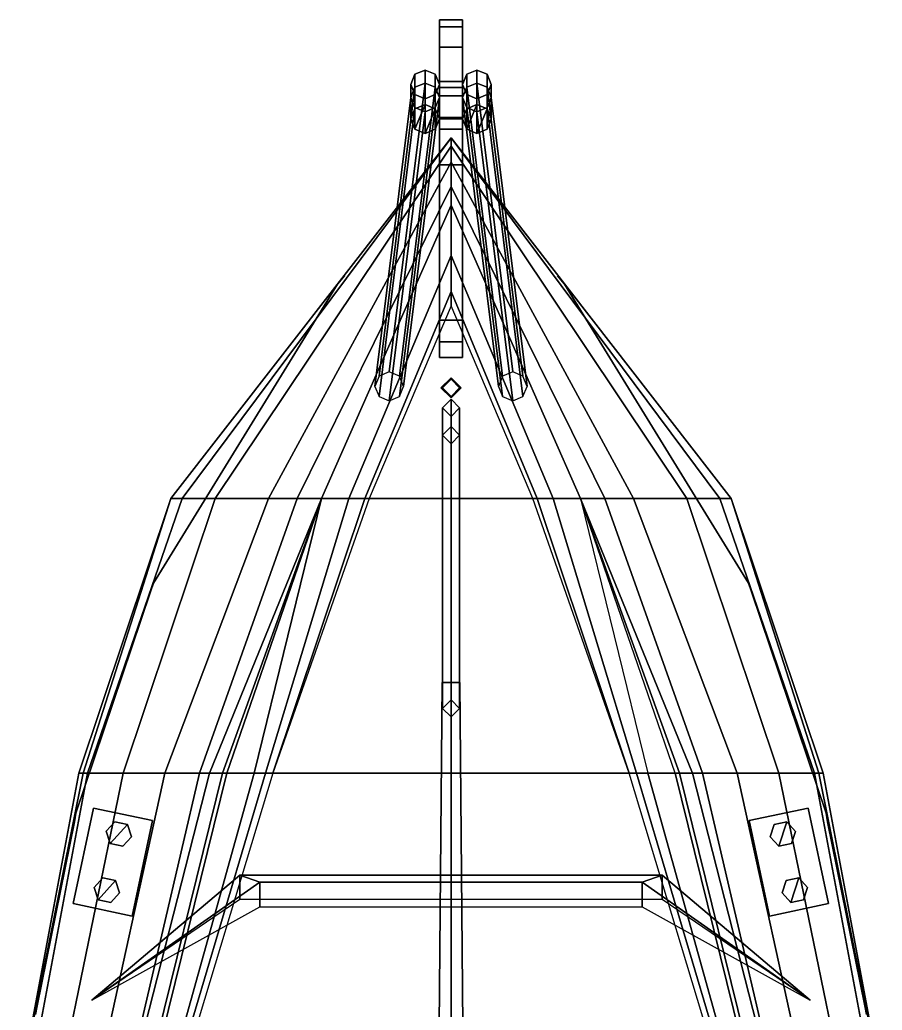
# Model space of a CAD drawing. Extents: x -4.1 to 4.2, y -20.9 to 21.5.
# Drawn here: x -3 to 3, y 14.59 to 21.48 of the extents above; entities that cross this region are included whole.
import ezdxf

# ---------------------------------------------------------------- set-up
doc = ezdxf.new("R2010")
doc.units = 0
doc.layers.get('0').update_dxf_attribs({"linetype": 'CONTINUOUS'})
doc.layers.add('GUN', color=1, linetype='CONTINUOUS')
doc.layers.add('RAILINGS', color=6, linetype='CONTINUOUS')

msp = doc.modelspace()

# ---------------------------------------------------------------- linework, layer by layer
for points in [[(-0.08, 21.48, 4.95), (-0.08, 21.43, 4.67), (-0.08, 20.8, 4.67), (-0.08, 20.95, 4.95)], [(0.08, 21.48, 4.95), (0.08, 21.43, 4.67), (-0.08, 21.43, 4.67), (-0.08, 21.48, 4.95)], [(0.08, 21.48, 5.07), (0.08, 21.48, 4.95), (-0.08, 21.48, 4.95), (-0.08, 21.48, 5.07)], [(-0.08, 21.48, 5.07), (-0.08, 21.48, 4.95), (-0.08, 20.95, 4.95), (-0.08, 20.95, 5.07)], [(-0.08, 21.43, 5.3), (-0.08, 21.48, 5.07), (-0.08, 20.95, 5.07), (-0.08, 20.79, 5.3)], [(0.08, 21.43, 5.3), (0.08, 21.48, 5.07), (-0.08, 21.48, 5.07), (-0.08, 21.43, 5.3)], [(-0.08, 21.43, 4.67), (-0.08, 21.01, 3.9), (-0.08, 20.47, 3.9), (-0.08, 20.8, 4.67)], [(0.08, 21.43, 4.67), (0.08, 21.01, 3.9), (-0.08, 21.01, 3.9), (-0.08, 21.43, 4.67)], [(0.08, 21.29, 5.63), (0.08, 21.43, 5.3), (-0.08, 21.43, 5.3), (-0.08, 21.29, 5.63)], [(-0.08, 21.29, 5.63), (-0.08, 21.43, 5.3), (-0.08, 20.79, 5.3), (-0.08, 20.72, 5.36)], [(0.08, 20.95, 4.95), (0.08, 20.8, 4.67), (0.08, 21.43, 4.67), (0.08, 21.48, 4.95)], [(0.08, 20.95, 5.07), (0.08, 20.95, 4.95), (0.08, 21.48, 4.95), (0.08, 21.48, 5.07)], [(0.08, 20.79, 5.3), (0.08, 20.95, 5.07), (0.08, 21.48, 5.07), (0.08, 21.43, 5.3)], [(0.08, 20.8, 4.67), (0.08, 20.47, 3.9), (0.08, 21.01, 3.9), (0.08, 21.43, 4.67)], [(0.08, 20.72, 5.36), (0.08, 20.79, 5.3), (0.08, 21.43, 5.3), (0.08, 21.29, 5.63)], [(-0.08, 21.05, 5.88), (-0.08, 21.29, 5.63), (-0.08, 20.72, 5.36), (-0.08, 19.13, 6.21)], [(0.08, 21.05, 5.88), (0.08, 21.29, 5.63), (-0.08, 21.29, 5.63), (-0.08, 21.05, 5.88)], [(0.08, 19.13, 6.21), (0.08, 20.72, 5.36), (0.08, 21.29, 5.63), (0.08, 21.05, 5.88)], [(-0.2507, 21.0107, 4.9), (-0.28, 20.94, 4.9), (-0.28, 21.03, 5.1), (-0.2507, 21.1007, 5.1)], [(-0.2507, 21.1007, 5.1), (-0.28, 21.03, 5.1), (-0.28, 21.03, 5.43), (-0.2507, 21.1007, 5.43)], [(-0.28, 20.79, 5.83), (-0.2507, 20.8607, 5.83), (-0.2507, 21.1007, 5.43), (-0.28, 21.03, 5.43)], [(-0.18, 21.04, 4.9), (-0.2507, 21.0107, 4.9), (-0.2507, 21.1007, 5.1), (-0.18, 21.13, 5.1)], [(-0.18, 21.13, 5.1), (-0.2507, 21.1007, 5.1), (-0.2507, 21.1007, 5.43), (-0.18, 21.13, 5.43)], [(-0.2507, 20.8607, 5.83), (-0.18, 20.89, 5.83), (-0.18, 21.13, 5.43), (-0.2507, 21.1007, 5.43)], [(-0.1093, 21.0107, 4.9), (-0.18, 21.04, 4.9), (-0.18, 21.13, 5.1), (-0.1093, 21.1007, 5.1)], [(-0.1093, 21.1007, 5.1), (-0.18, 21.13, 5.1), (-0.18, 21.13, 5.43), (-0.1093, 21.1007, 5.43)], [(-0.18, 20.89, 5.83), (-0.1093, 20.8607, 5.83), (-0.1093, 21.1007, 5.43), (-0.18, 21.13, 5.43)], [(-0.08, 20.94, 4.9), (-0.1093, 21.0107, 4.9), (-0.1093, 21.1007, 5.1), (-0.08, 21.03, 5.1)], [(-0.08, 21.03, 5.1), (-0.1093, 21.1007, 5.1), (-0.1093, 21.1007, 5.43), (-0.08, 21.03, 5.43)], [(-0.1093, 20.8607, 5.83), (-0.08, 20.79, 5.83), (-0.08, 21.03, 5.43), (-0.1093, 21.1007, 5.43)], [(0.1093, 21.0107, 4.9), (0.08, 20.94, 4.9), (0.08, 21.03, 5.1), (0.1093, 21.1007, 5.1)], [(0.1093, 21.1007, 5.1), (0.08, 21.03, 5.1), (0.08, 21.03, 5.43), (0.1093, 21.1007, 5.43)], [(0.08, 20.79, 5.83), (0.1093, 20.8607, 5.83), (0.1093, 21.1007, 5.43), (0.08, 21.03, 5.43)], [(0.18, 21.04, 4.9), (0.1093, 21.0107, 4.9), (0.1093, 21.1007, 5.1), (0.18, 21.13, 5.1)], [(0.18, 21.13, 5.1), (0.1093, 21.1007, 5.1), (0.1093, 21.1007, 5.43), (0.18, 21.13, 5.43)], [(0.1093, 20.8607, 5.83), (0.18, 20.89, 5.83), (0.18, 21.13, 5.43), (0.1093, 21.1007, 5.43)], [(0.2507, 21.0107, 4.9), (0.18, 21.04, 4.9), (0.18, 21.13, 5.1), (0.2507, 21.1007, 5.1)], [(0.2507, 21.1007, 5.1), (0.18, 21.13, 5.1), (0.18, 21.13, 5.43), (0.2507, 21.1007, 5.43)], [(0.18, 20.89, 5.83), (0.2507, 20.8607, 5.83), (0.2507, 21.1007, 5.43), (0.18, 21.13, 5.43)], [(0.28, 20.94, 4.9), (0.2507, 21.0107, 4.9), (0.2507, 21.1007, 5.1), (0.28, 21.03, 5.1)], [(0.28, 21.03, 5.1), (0.2507, 21.1007, 5.1), (0.2507, 21.1007, 5.43), (0.28, 21.03, 5.43)], [(0.2507, 20.8607, 5.83), (0.28, 20.79, 5.83), (0.28, 21.03, 5.43), (0.2507, 21.1007, 5.43)], [(-0.43, 19.03, 1.42), (-0.5007, 19.0007, 1.42), (-0.2507, 21.0107, 4.9), (-0.18, 21.04, 4.9)], [(-0.3593, 19.0007, 1.42), (-0.43, 19.03, 1.42), (-0.18, 21.04, 4.9), (-0.1093, 21.0107, 4.9)], [(-0.28, 20.94, 4.9), (-0.2507, 20.8693, 4.9), (-0.2507, 20.9593, 5.1), (-0.28, 21.03, 5.1)], [(-0.28, 21.03, 5.1), (-0.2507, 20.9593, 5.1), (-0.2507, 20.9593, 5.43), (-0.28, 21.03, 5.43)], [(-0.2507, 20.7193, 5.83), (-0.28, 20.79, 5.83), (-0.28, 21.03, 5.43), (-0.2507, 20.9593, 5.43)], [(-0.1093, 20.8693, 4.9), (-0.08, 20.94, 4.9), (-0.08, 21.03, 5.1), (-0.1093, 20.9593, 5.1)], [(-0.1093, 20.9593, 5.1), (-0.08, 21.03, 5.1), (-0.08, 21.03, 5.43), (-0.1093, 20.9593, 5.43)], [(-0.08, 20.79, 5.83), (-0.1093, 20.7193, 5.83), (-0.1093, 20.9593, 5.43), (-0.08, 21.03, 5.43)], [(-0.08, 19.39, 6.83), (-0.08, 21.05, 5.88), (-0.08, 19.13, 6.21), (-0.08, 19.24, 6.9)], [(0.08, 19.39, 6.83), (0.08, 21.05, 5.88), (-0.08, 21.05, 5.88), (-0.08, 19.39, 6.83)], [(0.08, 19.24, 6.9), (0.08, 19.13, 6.21), (0.08, 21.05, 5.88), (0.08, 19.39, 6.83)], [(0.08, 20.94, 4.9), (0.1093, 20.8693, 4.9), (0.1093, 20.9593, 5.1), (0.08, 21.03, 5.1)], [(0.08, 21.03, 5.1), (0.1093, 20.9593, 5.1), (0.1093, 20.9593, 5.43), (0.08, 21.03, 5.43)], [(0.1093, 20.7193, 5.83), (0.08, 20.79, 5.83), (0.08, 21.03, 5.43), (0.1093, 20.9593, 5.43)], [(0.43, 19.03, 1.42), (0.3593, 19.0007, 1.42), (0.1093, 21.0107, 4.9), (0.18, 21.04, 4.9)], [(0.5007, 19.0007, 1.42), (0.43, 19.03, 1.42), (0.18, 21.04, 4.9), (0.2507, 21.0107, 4.9)], [(0.2507, 20.8693, 4.9), (0.28, 20.94, 4.9), (0.28, 21.03, 5.1), (0.2507, 20.9593, 5.1)], [(0.2507, 20.9593, 5.1), (0.28, 21.03, 5.1), (0.28, 21.03, 5.43), (0.2507, 20.9593, 5.43)], [(0.28, 20.79, 5.83), (0.2507, 20.7193, 5.83), (0.2507, 20.9593, 5.43), (0.28, 21.03, 5.43)], [(-0.5007, 19.0007, 1.42), (-0.53, 18.93, 1.42), (-0.28, 20.94, 4.9), (-0.2507, 21.0107, 4.9)], [(-0.33, 18.93, 1.42), (-0.3593, 19.0007, 1.42), (-0.1093, 21.0107, 4.9), (-0.08, 20.94, 4.9)], [(-0.2507, 20.8693, 4.9), (-0.18, 20.84, 4.9), (-0.18, 20.93, 5.1), (-0.2507, 20.9593, 5.1)], [(-0.2507, 20.9593, 5.1), (-0.18, 20.93, 5.1), (-0.18, 20.93, 5.43), (-0.2507, 20.9593, 5.43)], [(-0.18, 20.69, 5.83), (-0.2507, 20.7193, 5.83), (-0.2507, 20.9593, 5.43), (-0.18, 20.93, 5.43)], [(-0.18, 20.84, 4.9), (-0.1093, 20.8693, 4.9), (-0.1093, 20.9593, 5.1), (-0.18, 20.93, 5.1)], [(-0.18, 20.93, 5.1), (-0.1093, 20.9593, 5.1), (-0.1093, 20.9593, 5.43), (-0.18, 20.93, 5.43)], [(-0.1093, 20.7193, 5.83), (-0.18, 20.69, 5.83), (-0.18, 20.93, 5.43), (-0.1093, 20.9593, 5.43)], [(-0.08, 21.01, 3.9), (0.08, 21.01, 3.9), (0.08, 20.47, 3.9), (-0.08, 20.47, 3.9)], [(-0.08, 20.8, 4.67), (0.08, 20.8, 4.67), (0.08, 20.95, 4.95), (-0.08, 20.95, 4.95)], [(-0.08, 20.95, 4.95), (0.08, 20.95, 4.95), (0.08, 20.95, 5.07), (-0.08, 20.95, 5.07)], [(-0.08, 20.95, 5.07), (0.08, 20.95, 5.07), (0.08, 20.79, 5.3), (-0.08, 20.79, 5.3)], [(0.3593, 19.0007, 1.42), (0.33, 18.93, 1.42), (0.08, 20.94, 4.9), (0.1093, 21.0107, 4.9)], [(0.1093, 20.8693, 4.9), (0.18, 20.84, 4.9), (0.18, 20.93, 5.1), (0.1093, 20.9593, 5.1)], [(0.1093, 20.9593, 5.1), (0.18, 20.93, 5.1), (0.18, 20.93, 5.43), (0.1093, 20.9593, 5.43)], [(0.18, 20.69, 5.83), (0.1093, 20.7193, 5.83), (0.1093, 20.9593, 5.43), (0.18, 20.93, 5.43)], [(0.18, 20.84, 4.9), (0.2507, 20.8693, 4.9), (0.2507, 20.9593, 5.1), (0.18, 20.93, 5.1)], [(0.18, 20.93, 5.1), (0.2507, 20.9593, 5.1), (0.2507, 20.9593, 5.43), (0.18, 20.93, 5.43)], [(0.2507, 20.7193, 5.83), (0.18, 20.69, 5.83), (0.18, 20.93, 5.43), (0.2507, 20.9593, 5.43)], [(0.53, 18.93, 1.42), (0.5007, 19.0007, 1.42), (0.2507, 21.0107, 4.9), (0.28, 20.94, 4.9)], [(-0.53, 18.93, 1.42), (-0.5007, 18.8593, 1.42), (-0.2507, 20.8693, 4.9), (-0.28, 20.94, 4.9)], [(-0.3593, 18.8593, 1.42), (-0.33, 18.93, 1.42), (-0.08, 20.94, 4.9), (-0.1093, 20.8693, 4.9)], [(-0.2507, 20.8607, 5.83), (-0.28, 20.79, 5.83), (-0.2507, 20.7193, 5.83), (-0.18, 20.89, 5.83)], [(-0.18, 20.89, 5.83), (-0.2507, 20.7193, 5.83), (-0.18, 20.69, 5.83), (-0.1093, 20.8607, 5.83)], [(0.33, 18.93, 1.42), (0.3593, 18.8593, 1.42), (0.1093, 20.8693, 4.9), (0.08, 20.94, 4.9)], [(0.1093, 20.8607, 5.83), (0.08, 20.79, 5.83), (0.1093, 20.7193, 5.83), (0.18, 20.89, 5.83)], [(0.18, 20.89, 5.83), (0.1093, 20.7193, 5.83), (0.18, 20.69, 5.83), (0.2507, 20.8607, 5.83)], [(0.5007, 18.8593, 1.42), (0.53, 18.93, 1.42), (0.28, 20.94, 4.9), (0.2507, 20.8693, 4.9)], [(-0.5007, 18.8593, 1.42), (-0.43, 18.83, 1.42), (-0.18, 20.84, 4.9), (-0.2507, 20.8693, 4.9)], [(-0.43, 18.83, 1.42), (-0.3593, 18.8593, 1.42), (-0.1093, 20.8693, 4.9), (-0.18, 20.84, 4.9)], [(-0.1093, 20.8607, 5.83), (-0.18, 20.69, 5.83), (-0.1093, 20.7193, 5.83), (-0.08, 20.79, 5.83)], [(0.3593, 18.8593, 1.42), (0.43, 18.83, 1.42), (0.18, 20.84, 4.9), (0.1093, 20.8693, 4.9)], [(0.43, 18.83, 1.42), (0.5007, 18.8593, 1.42), (0.2507, 20.8693, 4.9), (0.18, 20.84, 4.9)], [(0.2507, 20.8607, 5.83), (0.18, 20.69, 5.83), (0.2507, 20.7193, 5.83), (0.28, 20.79, 5.83)], [(-0.08, 20.47, 3.9), (0.08, 20.47, 3.9), (0.08, 20.8, 4.67), (-0.08, 20.8, 4.67)], [(-0.08, 20.79, 5.3), (0.08, 20.79, 5.3), (0.08, 20.72, 5.36), (-0.08, 20.72, 5.36)], [(-0.08, 20.72, 5.36), (0.08, 20.72, 5.36), (0.08, 19.13, 6.21), (-0.08, 19.13, 6.21)], [(0, 20.66, 5.02), (0, 20.66, 4.92), (-1.95, 18.15, 4.65), (-1.95, 18.15, 4.75)], [(0, 20.66, 4.92), (0, 20.66, 4.9), (-1.87, 18.15, 4.62), (-1.95, 18.15, 4.65)], [(0, 20.66, 5.02), (0, 20.66, 5.02), (-1.95, 18.15, 4.75), (1.95, 18.15, 4.75)], [(0, 20.66, 4.9), (0, 20.6, 4.55), (-1.64, 18.15, 4.29), (-1.87, 18.15, 4.62)], [(1.95, 18.15, 4.65), (1.87, 18.15, 4.62), (0, 20.66, 4.9), (0, 20.66, 4.92)], [(1.95, 18.15, 4.75), (1.95, 18.15, 4.65), (0, 20.66, 4.92), (0, 20.66, 5.02)], [(1.87, 18.15, 4.62), (1.64, 18.15, 4.29), (0, 20.6, 4.55), (0, 20.66, 4.9)], [(0, 20.6, 4.55), (0, 20.49, 4.02), (-1.27, 18.15, 3.6), (-1.64, 18.15, 4.29)], [(1.64, 18.15, 4.29), (1.27, 18.15, 3.6), (0, 20.49, 4.02), (0, 20.6, 4.55)], [(0, 20.49, 4.02), (0, 20.32, 3.28), (-1.07, 18.15, 3.04), (-1.27, 18.15, 3.6)], [(1.27, 18.15, 3.6), (1.07, 18.15, 3.04), (0, 20.32, 3.28), (0, 20.49, 4.02)], [(0, 20.32, 3.28), (0, 20.19, 2.72), (-0.9, 18.15, 2.45), (-1.07, 18.15, 3.04)], [(1.07, 18.15, 3.04), (0.9, 18.15, 2.45), (0, 20.19, 2.72), (0, 20.32, 3.28)], [(0, 20.19, 2.72), (0, 19.84, 1.35), (-0.71, 18.15, 1.35), (-0.9, 18.15, 2.45)], [(0.9, 18.15, 2.45), (0.71, 18.15, 1.35), (0, 19.84, 1.35), (0, 20.19, 2.72)], [(0, 19.84, 1.35), (0, 19.59, 0.4), (-0.6, 18.15, 0.4), (-0.71, 18.15, 1.35)], [(0.71, 18.15, 1.35), (0.6, 18.15, 0.4), (0, 19.59, 0.4), (0, 19.84, 1.35)], [(0, 19.59, 0.4), (0, 19.49), (-0.57, 18.15), (-0.6, 18.15, 0.4)], [(0.6, 18.15, 0.4), (0.57, 18.15), (0, 19.49), (0, 19.59, 0.4)], [(-0.08, 19.24, 6.9), (0.08, 19.24, 6.9), (0.08, 19.39, 6.83), (-0.08, 19.39, 6.83)], [(-0.08, 19.13, 6.21), (0.08, 19.13, 6.21), (0.08, 19.24, 6.9), (-0.08, 19.24, 6.9)], [(0, 18.99, 4.82), (-0.07, 18.92, 4.82), (-0.06, 18.92, 8.55), (0, 18.98, 8.55)], [(0, 18.86, 8.55), (0.06, 18.92, 8.55), (0, 18.98, 8.55), (-0.06, 18.92, 8.55)], [(0.07, 18.92, 4.82), (0, 18.99, 4.82), (0, 18.98, 8.55), (0.06, 18.92, 8.55)], [(-0.07, 18.92, 4.82), (0, 18.85, 4.82), (0, 18.86, 8.55), (-0.06, 18.92, 8.55)], [(0, 18.85, 4.82), (0.07, 18.92, 4.82), (0.06, 18.92, 8.55), (0, 18.86, 8.55)], [(0, 18.84, 4.8), (-0.06, 18.78, 4.8), (-0.06, 18.59, 5.39), (0, 18.65, 5.39)], [(0.06, 18.78, 4.8), (0, 18.84, 4.8), (0, 18.65, 5.39), (0.06, 18.59, 5.39)], [(-0.06, 18.78, 4.8), (0, 18.72, 4.8), (0, 18.53, 5.39), (-0.06, 18.59, 5.39)], [(0, 18.72, 4.8), (0.06, 18.78, 4.8), (0.06, 18.59, 5.39), (0, 18.53, 5.39)], [(0, 18.65, 5.39), (-0.06, 18.59, 5.39), (-0.06, 16.69, 7.15), (0, 16.75, 7.15)], [(0.06, 18.59, 5.39), (0, 18.65, 5.39), (0, 16.75, 7.15), (0.06, 16.69, 7.15)], [(-0.06, 18.59, 5.39), (0, 18.53, 5.39), (0, 16.63, 7.15), (-0.06, 16.69, 7.15)], [(0, 18.53, 5.39), (0.06, 18.59, 5.39), (0.06, 16.69, 7.15), (0, 16.63, 7.15)], [(-1.95, 18.15, 4.75), (-1.95, 18.15, 4.65), (-2.59, 16.24, 4.48), (-2.56, 16.24, 4.58)], [(-1.95, 18.15, 4.65), (-1.87, 18.15, 4.62), (-2.53, 16.24, 4.43), (-2.59, 16.24, 4.48)], [(1.95, 18.15, 4.75), (-1.95, 18.15, 4.75), (-2.56, 16.24, 4.58), (2.56, 16.24, 4.58)], [(-1.87, 18.15, 4.62), (-1.64, 18.15, 4.29), (-2.28, 16.24, 4.12), (-2.53, 16.24, 4.43)], [(-1.64, 18.15, 4.29), (-1.27, 18.15, 3.6), (-1.99, 16.24, 3.6), (-2.28, 16.24, 4.12)], [(-1.27, 18.15, 3.6), (-1.07, 18.15, 3.04), (-1.75, 16.24, 3.04), (-1.99, 16.24, 3.6)], [(-1.07, 18.15, 3.04), (-0.9, 18.15, 2.45), (-1.59, 16.24, 2.45), (-1.75, 16.24, 3.04)], [(-0.9, 18.15, 2.45), (-0.9, 18.15, 2.45), (-1.56, 16.24, 2.31), (-1.68, 16.24, 2.31)], [(-0.9, 18.15, 2.45), (-0.9, 18.15, 2.45), (-1.68, 16.24, 2.44), (-1.59, 16.24, 2.45)], [(-0.9, 18.15, 2.45), (-0.9, 18.15, 2.45), (-1.68, 16.24, 2.31), (-1.68, 16.24, 2.44)], [(-0.9, 18.15, 2.45), (-0.9, 18.15, 2.45), (-1.37, 16.24, 1.35), (-1.56, 16.24, 2.31)], [(-0.9, 18.15, 2.45), (-0.71, 18.15, 1.35), (-1.29, 16.24, 0.4), (-1.37, 16.24, 1.35)], [(-0.71, 18.15, 1.35), (-0.6, 18.15, 0.4), (-1.24, 16.24), (-1.29, 16.24, 0.4)], [(-0.6, 18.15, 0.4), (-0.57, 18.15), (-1.24, 16.24)], [(1.24, 16.24), (1.24, 16.24), (0.57, 18.15), (0.6, 18.15, 0.4)], [(1.29, 16.24, 0.4), (1.24, 16.24), (0.6, 18.15, 0.4), (0.71, 18.15, 1.35)], [(1.37, 16.24, 1.35), (1.29, 16.24, 0.4), (0.71, 18.15, 1.35), (0.9, 18.15, 2.45)], [(1.75, 16.24, 3.04), (1.59, 16.24, 2.45), (0.9, 18.15, 2.45), (1.07, 18.15, 3.04)], [(1.68, 16.24, 2.31), (1.56, 16.24, 2.31), (0.9, 18.15, 2.45)], [(1.59, 16.24, 2.45), (1.68, 16.24, 2.44), (0.9, 18.15, 2.45)], [(1.68, 16.24, 2.44), (1.68, 16.24, 2.31), (0.9, 18.15, 2.45)], [(1.99, 16.24, 3.6), (1.75, 16.24, 3.04), (1.07, 18.15, 3.04), (1.27, 18.15, 3.6)], [(2.28, 16.24, 4.12), (1.99, 16.24, 3.6), (1.27, 18.15, 3.6), (1.64, 18.15, 4.29)], [(2.53, 16.24, 4.43), (2.28, 16.24, 4.12), (1.64, 18.15, 4.29), (1.87, 18.15, 4.62)], [(2.59, 16.24, 4.48), (2.53, 16.24, 4.43), (1.87, 18.15, 4.62), (1.95, 18.15, 4.65)], [(2.56, 16.24, 4.58), (2.59, 16.24, 4.48), (1.95, 18.15, 4.65), (1.95, 18.15, 4.75)], [(0.06, 16.69, 7.15), (0, 16.75, 7.15), (-0.06, 16.69, 7.15), (0, 16.63, 7.15)], [(-2.59, 16.24, 4.48), (-2.53, 16.24, 4.43), (-2.94, 14.05, 4.29), (-3, 14.05, 4.34)], [(-2.56, 16.24, 4.58), (-2.59, 16.24, 4.48), (-3, 14.05, 4.34), (-3, 14.05, 4.44)], [(2.56, 16.24, 4.58), (-2.56, 16.24, 4.58), (-3, 14.05, 4.44), (3, 14.05, 4.44)], [(-2.53, 16.24, 4.43), (-2.28, 16.24, 4.12), (-2.73, 14.05, 3.98), (-2.94, 14.05, 4.29)], [(-2.28, 16.24, 4.12), (-1.99, 16.24, 3.6), (-2.47, 14.05, 3.46), (-2.73, 14.05, 3.98)], [(-1.99, 16.24, 3.6), (-1.75, 16.24, 3.04), (-2.26, 14.05, 2.9), (-2.47, 14.05, 3.46)], [(-1.75, 16.24, 3.04), (-1.59, 16.24, 2.45), (-2.13, 14.05, 2.26), (-2.26, 14.05, 2.9)], [(-1.68, 16.24, 2.44), (-1.68, 16.24, 2.31), (-2.24, 14.05, 2.12), (-2.24, 14.05, 2.25)], [(-1.68, 16.24, 2.31), (-1.56, 16.24, 2.31), (-2.1, 14.05, 2.12), (-2.24, 14.05, 2.12)], [(-1.59, 16.24, 2.45), (-1.68, 16.24, 2.44), (-2.24, 14.05, 2.25), (-2.13, 14.05, 2.26)], [(-1.56, 16.24, 2.31), (-1.37, 16.24, 1.35), (-1.98, 14.05, 1.25), (-2.1, 14.05, 2.12)], [(-1.37, 16.24, 1.35), (-1.29, 16.24, 0.4), (-1.94, 14.05, 0.4), (-1.98, 14.05, 1.25)], [(-1.29, 16.24, 0.4), (-1.24, 16.24), (-1.9, 14.05), (-1.94, 14.05, 0.4)], [(1.94, 14.05, 0.4), (1.9, 14.05), (1.24, 16.24), (1.29, 16.24, 0.4)], [(1.98, 14.05, 1.25), (1.94, 14.05, 0.4), (1.29, 16.24, 0.4), (1.37, 16.24, 1.35)], [(2.1, 14.05, 2.12), (1.98, 14.05, 1.25), (1.37, 16.24, 1.35), (1.56, 16.24, 2.31)], [(2.24, 14.05, 2.12), (2.1, 14.05, 2.12), (1.56, 16.24, 2.31), (1.68, 16.24, 2.31)], [(2.26, 14.05, 2.9), (2.13, 14.05, 2.26), (1.59, 16.24, 2.45), (1.75, 16.24, 3.04)], [(2.13, 14.05, 2.26), (2.24, 14.05, 2.25), (1.68, 16.24, 2.44), (1.59, 16.24, 2.45)], [(2.24, 14.05, 2.25), (2.24, 14.05, 2.12), (1.68, 16.24, 2.31), (1.68, 16.24, 2.44)], [(2.47, 14.05, 3.46), (2.26, 14.05, 2.9), (1.75, 16.24, 3.04), (1.99, 16.24, 3.6)], [(2.73, 14.05, 3.98), (2.47, 14.05, 3.46), (1.99, 16.24, 3.6), (2.28, 16.24, 4.12)], [(2.94, 14.05, 4.29), (2.73, 14.05, 3.98), (2.28, 16.24, 4.12), (2.53, 16.24, 4.43)], [(3, 14.05, 4.34), (2.94, 14.05, 4.29), (2.53, 16.24, 4.43), (2.59, 16.24, 4.48)], [(3, 14.05, 4.44), (3, 14.05, 4.34), (2.59, 16.24, 4.48), (2.56, 16.24, 4.58)], [(-2.4868, 15.9965, 4.66), (-2.4868, 15.9965, 4.56), (-2.6282, 15.3313, 4.51), (-2.6282, 15.3313, 4.66)], [(-2.6282, 15.3313, 4.66), (-2.2174, 15.244, 4.66), (-2.076, 15.9091, 4.66), (-2.4868, 15.9965, 4.66)], [(-2.076, 15.9091, 4.66), (-2.076, 15.9091, 4.56), (-2.4868, 15.9965, 4.56), (-2.4868, 15.9965, 4.66)], [(2.2153, 15.2438, 4.66), (2.6261, 15.3311, 4.66), (2.4847, 15.9962, 4.66), (2.0739, 15.9089, 4.66)], [(2.4847, 15.9962, 4.66), (2.4847, 15.9962, 4.56), (2.0739, 15.9089, 4.56), (2.0739, 15.9089, 4.66)], [(2.6261, 15.3311, 4.66), (2.6261, 15.3311, 4.51), (2.4847, 15.9962, 4.56), (2.4847, 15.9962, 4.66)], [(-2.3383, 15.9014, 4.66), (-2.3985, 15.8346, 4.66), (-2.3985, 15.8346, 4.88), (-2.3383, 15.9014, 4.88)], [(-2.3707, 15.749, 4.88), (-2.2503, 15.8827, 4.88), (-2.3383, 15.9014, 4.88), (-2.3985, 15.8346, 4.88)], [(-2.2827, 15.7303, 4.88), (-2.2225, 15.7971, 4.88), (-2.2503, 15.8827, 4.88), (-2.3707, 15.749, 4.88)], [(-2.2503, 15.8827, 4.66), (-2.3383, 15.9014, 4.66), (-2.3383, 15.9014, 4.88), (-2.2503, 15.8827, 4.88)], [(-2.2225, 15.7971, 4.66), (-2.2503, 15.8827, 4.66), (-2.2503, 15.8827, 4.88), (-2.2225, 15.7971, 4.88)], [(-2.2174, 15.244, 4.66), (-2.2174, 15.244, 4.51), (-2.076, 15.9091, 4.56), (-2.076, 15.9091, 4.66)], [(2.0739, 15.9089, 4.66), (2.0739, 15.9089, 4.56), (2.2153, 15.2438, 4.51), (2.2153, 15.2438, 4.66)], [(2.2806, 15.73, 4.88), (2.3362, 15.9012, 4.88), (2.2482, 15.8825, 4.88), (2.2204, 15.7969, 4.88)], [(2.2482, 15.8825, 4.66), (2.2204, 15.7969, 4.66), (2.2204, 15.7969, 4.88), (2.2482, 15.8825, 4.88)], [(2.3362, 15.9012, 4.66), (2.2482, 15.8825, 4.66), (2.2482, 15.8825, 4.88), (2.3362, 15.9012, 4.88)], [(2.3686, 15.7487, 4.88), (2.3965, 15.8343, 4.88), (2.3362, 15.9012, 4.88), (2.2806, 15.73, 4.88)], [(2.3965, 15.8343, 4.66), (2.3362, 15.9012, 4.66), (2.3362, 15.9012, 4.88), (2.3965, 15.8343, 4.88)], [(-2.3985, 15.8346, 4.66), (-2.3707, 15.749, 4.66), (-2.3707, 15.749, 4.88), (-2.3985, 15.8346, 4.88)], [(-2.2827, 15.7303, 4.66), (-2.2225, 15.7971, 4.66), (-2.2225, 15.7971, 4.88), (-2.2827, 15.7303, 4.88)], [(2.2204, 15.7969, 4.66), (2.2806, 15.73, 4.66), (2.2806, 15.73, 4.88), (2.2204, 15.7969, 4.88)], [(2.3686, 15.7487, 4.66), (2.3965, 15.8343, 4.66), (2.3965, 15.8343, 4.88), (2.3686, 15.7487, 4.88)], [(-2.3707, 15.749, 4.66), (-2.2827, 15.7303, 4.66), (-2.2827, 15.7303, 4.88), (-2.3707, 15.749, 4.88)], [(2.2806, 15.73, 4.66), (2.3686, 15.7487, 4.66), (2.3686, 15.7487, 4.88), (2.2806, 15.73, 4.88)], [(-1.47, 15.53, 4.96), (-1.47, 15.36, 4.52), (-2.5, 14.66, 4.47), (-2.5, 14.66, 4.53)], [(-2.5, 14.66, 4.53), (-1.33, 15.48, 4.96), (-1.47, 15.53, 4.96), (-2.5, 14.66, 4.53)], [(-2.4215, 15.5102, 4.66), (-2.4817, 15.4433, 4.66), (-2.4817, 15.4433, 4.88), (-2.4215, 15.5102, 4.88)], [(-2.4539, 15.3577, 4.88), (-2.3334, 15.4915, 4.88), (-2.4215, 15.5102, 4.88), (-2.4817, 15.4433, 4.88)], [(-2.3334, 15.4915, 4.66), (-2.4215, 15.5102, 4.66), (-2.4215, 15.5102, 4.88), (-2.3334, 15.4915, 4.88)], [(1.47, 15.53, 4.96), (1.47, 15.36, 4.52), (-1.47, 15.36, 4.52), (-1.47, 15.53, 4.96)], [(-1.33, 15.48, 4.96), (1.33, 15.48, 4.96), (1.47, 15.53, 4.96), (-1.47, 15.53, 4.96)], [(1.33, 15.48, 4.96), (2.5, 14.66, 4.53), (2.5, 14.66, 4.53), (1.47, 15.53, 4.96)], [(2.5, 14.66, 4.53), (2.5, 14.66, 4.47), (1.47, 15.36, 4.52), (1.47, 15.53, 4.96)], [(2.3638, 15.3388, 4.88), (2.4194, 15.51, 4.88), (2.3314, 15.4913, 4.88), (2.3035, 15.4057, 4.88)], [(2.4194, 15.51, 4.66), (2.3314, 15.4913, 4.66), (2.3314, 15.4913, 4.88), (2.4194, 15.51, 4.88)], [(2.4518, 15.3575, 4.88), (2.4796, 15.4431, 4.88), (2.4194, 15.51, 4.88), (2.3638, 15.3388, 4.88)], [(2.4796, 15.4431, 4.66), (2.4194, 15.51, 4.66), (2.4194, 15.51, 4.88), (2.4796, 15.4431, 4.88)], [(-2.5, 14.66, 4.47), (-1.33, 15.31, 4.52), (-1.33, 15.48, 4.96), (-2.5, 14.66, 4.53)], [(-2.4817, 15.4433, 4.66), (-2.4539, 15.3577, 4.66), (-2.4539, 15.3577, 4.88), (-2.4817, 15.4433, 4.88)], [(-2.3658, 15.339, 4.88), (-2.3056, 15.4059, 4.88), (-2.3334, 15.4915, 4.88), (-2.4539, 15.3577, 4.88)], [(-2.3056, 15.4059, 4.66), (-2.3334, 15.4915, 4.66), (-2.3334, 15.4915, 4.88), (-2.3056, 15.4059, 4.88)], [(-1.33, 15.31, 4.52), (1.33, 15.31, 4.52), (1.33, 15.48, 4.96), (-1.33, 15.48, 4.96)], [(1.33, 15.31, 4.52), (2.5, 14.66, 4.47), (2.5, 14.66, 4.53), (1.33, 15.48, 4.96)], [(2.3314, 15.4913, 4.66), (2.3035, 15.4057, 4.66), (2.3035, 15.4057, 4.88), (2.3314, 15.4913, 4.88)], [(2.4518, 15.3575, 4.66), (2.4796, 15.4431, 4.66), (2.4796, 15.4431, 4.88), (2.4518, 15.3575, 4.88)], [(-2.3658, 15.339, 4.66), (-2.3056, 15.4059, 4.66), (-2.3056, 15.4059, 4.88), (-2.3658, 15.339, 4.88)], [(2.3035, 15.4057, 4.66), (2.3638, 15.3388, 4.66), (2.3638, 15.3388, 4.88), (2.3035, 15.4057, 4.88)], [(-2.6282, 15.3313, 4.51), (-2.2174, 15.244, 4.51), (-2.2174, 15.244, 4.66), (-2.6282, 15.3313, 4.66)], [(-2.4539, 15.3577, 4.66), (-2.3658, 15.339, 4.66), (-2.3658, 15.339, 4.88), (-2.4539, 15.3577, 4.88)], [(2.2153, 15.2438, 4.51), (2.6261, 15.3311, 4.51), (2.6261, 15.3311, 4.66), (2.2153, 15.2438, 4.66)], [(2.3638, 15.3388, 4.66), (2.4518, 15.3575, 4.66), (2.4518, 15.3575, 4.88), (2.3638, 15.3388, 4.88)]]:
    msp.add_3dface(points)
at = {"layer": 'GUN'}
for points in [[(-0.0606, 16.87, 6.095), (0, 16.87, 6.06), (0, 14.48, 6.035), (-0.0823, 14.48, 6.0825)], [(0, 16.87, 6.2), (-0.0606, 16.87, 6.165), (-0.0823, 14.48, 6.1775), (0, 14.48, 6.225)], [(-0.0606, 16.87, 6.165), (-0.0606, 16.87, 6.095), (-0.0823, 14.48, 6.0825), (-0.0823, 14.48, 6.1775)], [(0.0606, 16.87, 6.165), (-0.0606, 16.87, 6.095), (-0.0606, 16.87, 6.165), (0, 16.87, 6.2)], [(0.0606, 16.87, 6.095), (0, 16.87, 6.06), (-0.0606, 16.87, 6.095), (0.0606, 16.87, 6.165)], [(0, 16.87, 6.06), (0.0606, 16.87, 6.095), (0.0823, 14.48, 6.0825), (0, 14.48, 6.035)], [(0.0606, 16.87, 6.165), (0, 16.87, 6.2), (0, 14.48, 6.225), (0.0823, 14.48, 6.1775)], [(0.0606, 16.87, 6.095), (0.0606, 16.87, 6.165), (0.0823, 14.48, 6.1775), (0.0823, 14.48, 6.0825)]]:
    msp.add_3dface(points, dxfattribs=at)
at = {"layer": 'RAILINGS'}
for points in [[(-0.79, 19.64, 5.82), (-0.79, 19.64, 5.85), (-2.07, 17.56, 5.64), (-2.07, 17.56, 5.61)], [(-2.07, 17.56, 5.61), (-2.07, 17.56, 5.64), (-0.79, 19.64, 5.85), (-0.79, 19.64, 5.82)], [(-2.07, 17.56, 5.33), (-2.07, 17.56, 5.36), (-0.79, 19.64, 5.57), (-0.79, 19.64, 5.54)], [(-0.79, 19.64, 5.54), (-0.79, 19.64, 5.57), (-2.07, 17.56, 5.36), (-2.07, 17.56, 5.33)], [(-0.79, 19.64, 5.31), (-0.79, 19.64, 5.34), (-2.07, 17.56, 5.13), (-2.07, 17.56, 5.1)], [(-2.07, 17.56, 5.1), (-2.07, 17.56, 5.13), (-0.79, 19.64, 5.34), (-0.79, 19.64, 5.31)], [(-0.79, 19.64, 5.87), (-0.74, 19.7, 5.87), (-0.74, 19.7, 4.9), (-0.79, 19.64, 4.9)], [(-0.79, 19.64, 4.9), (-0.74, 19.7, 4.9), (-0.74, 19.7, 5.87), (-0.79, 19.64, 5.87)], [(0.79, 19.64, 5.87), (0.74, 19.7, 5.87), (0.74, 19.7, 4.9), (0.79, 19.64, 4.9)], [(0.79, 19.64, 4.9), (0.74, 19.7, 4.9), (0.74, 19.7, 5.87), (0.79, 19.64, 5.87)], [(2.07, 17.56, 5.1), (2.07, 17.56, 5.13), (0.79, 19.64, 5.34), (0.79, 19.64, 5.31)], [(0.79, 19.64, 5.31), (0.79, 19.64, 5.34), (2.07, 17.56, 5.13), (2.07, 17.56, 5.1)], [(0.79, 19.64, 5.54), (0.79, 19.64, 5.57), (2.07, 17.56, 5.36), (2.07, 17.56, 5.33)], [(2.07, 17.56, 5.33), (2.07, 17.56, 5.36), (0.79, 19.64, 5.57), (0.79, 19.64, 5.54)], [(2.07, 17.56, 5.61), (2.07, 17.56, 5.64), (0.79, 19.64, 5.85), (0.79, 19.64, 5.82)], [(0.79, 19.64, 5.82), (0.79, 19.64, 5.85), (2.07, 17.56, 5.64), (2.07, 17.56, 5.61)], [(-2.09, 17.5, 5.66), (-2.07, 17.56, 5.66), (-2.07, 17.56, 4.69), (-2.09, 17.5, 4.69)], [(-2.09, 17.5, 4.69), (-2.07, 17.56, 4.69), (-2.07, 17.56, 5.66), (-2.09, 17.5, 5.66)], [(2.09, 17.5, 4.69), (2.07, 17.56, 4.69), (2.07, 17.56, 5.66), (2.09, 17.5, 5.66)], [(2.09, 17.5, 5.66), (2.07, 17.56, 5.66), (2.07, 17.56, 4.69), (2.09, 17.5, 4.69)], [(-2.09, 17.5, 5.61), (-2.09, 17.5, 5.64), (-2.61, 15.96, 5.5), (-2.61, 15.96, 5.47)], [(-2.61, 15.96, 5.47), (-2.61, 15.96, 5.5), (-2.09, 17.5, 5.64), (-2.09, 17.5, 5.61)], [(-2.61, 15.96, 5.19), (-2.61, 15.96, 5.22), (-2.09, 17.5, 5.36), (-2.09, 17.5, 5.33)], [(-2.09, 17.5, 5.33), (-2.09, 17.5, 5.36), (-2.61, 15.96, 5.22), (-2.61, 15.96, 5.19)], [(-2.09, 17.5, 5.1), (-2.09, 17.5, 5.13), (-2.61, 15.96, 4.99), (-2.61, 15.96, 4.96)], [(-2.61, 15.96, 4.96), (-2.61, 15.96, 4.99), (-2.09, 17.5, 5.13), (-2.09, 17.5, 5.1)], [(2.61, 15.96, 4.96), (2.61, 15.96, 4.99), (2.09, 17.5, 5.13), (2.09, 17.5, 5.1)], [(2.09, 17.5, 5.1), (2.09, 17.5, 5.13), (2.61, 15.96, 4.99), (2.61, 15.96, 4.96)], [(2.09, 17.5, 5.33), (2.09, 17.5, 5.36), (2.61, 15.96, 5.22), (2.61, 15.96, 5.19)], [(2.61, 15.96, 5.19), (2.61, 15.96, 5.22), (2.09, 17.5, 5.36), (2.09, 17.5, 5.33)], [(2.61, 15.96, 5.47), (2.61, 15.96, 5.5), (2.09, 17.5, 5.64), (2.09, 17.5, 5.61)], [(2.09, 17.5, 5.61), (2.09, 17.5, 5.64), (2.61, 15.96, 5.5), (2.61, 15.96, 5.47)], [(-2.62, 15.9, 5.52), (-2.61, 15.96, 5.52), (-2.61, 15.96, 4.55), (-2.62, 15.9, 4.55)], [(-2.62, 15.9, 4.55), (-2.61, 15.96, 4.55), (-2.61, 15.96, 5.52), (-2.62, 15.9, 5.52)], [(2.62, 15.9, 5.52), (2.61, 15.96, 5.52), (2.61, 15.96, 4.55), (2.62, 15.9, 4.55)], [(2.62, 15.9, 4.55), (2.61, 15.96, 4.55), (2.61, 15.96, 5.52), (2.62, 15.9, 5.52)], [(-2.62, 15.9, 5.47), (-2.62, 15.9, 5.5), (-2.88, 14.62, 5.42), (-2.88, 14.62, 5.39)], [(-2.88, 14.62, 5.39), (-2.88, 14.62, 5.42), (-2.62, 15.9, 5.5), (-2.62, 15.9, 5.47)], [(-2.62, 15.9, 5.19), (-2.62, 15.9, 5.22), (-2.88, 14.62, 5.14), (-2.88, 14.62, 5.11)], [(-2.88, 14.62, 5.11), (-2.88, 14.62, 5.14), (-2.62, 15.9, 5.22), (-2.62, 15.9, 5.19)], [(-2.88, 14.62, 4.88), (-2.88, 14.62, 4.91), (-2.62, 15.9, 4.99), (-2.62, 15.9, 4.96)], [(-2.62, 15.9, 4.96), (-2.62, 15.9, 4.99), (-2.88, 14.62, 4.91), (-2.88, 14.62, 4.88)], [(2.88, 14.62, 5.11), (2.88, 14.62, 5.14), (2.62, 15.9, 5.22), (2.62, 15.9, 5.19)], [(2.62, 15.9, 5.19), (2.62, 15.9, 5.22), (2.88, 14.62, 5.14), (2.88, 14.62, 5.11)], [(2.62, 15.9, 4.96), (2.62, 15.9, 4.99), (2.88, 14.62, 4.91), (2.88, 14.62, 4.88)], [(2.88, 14.62, 4.88), (2.88, 14.62, 4.91), (2.62, 15.9, 4.99), (2.62, 15.9, 4.96)], [(2.62, 15.9, 5.47), (2.62, 15.9, 5.5), (2.88, 14.62, 5.42), (2.88, 14.62, 5.39)], [(2.88, 14.62, 5.39), (2.88, 14.62, 5.42), (2.62, 15.9, 5.5), (2.62, 15.9, 5.47)], [(-2.89, 14.56, 5.44), (-2.88, 14.62, 5.44), (-2.88, 14.62, 4.47), (-2.89, 14.56, 4.47)], [(-2.89, 14.56, 4.47), (-2.88, 14.62, 4.47), (-2.88, 14.62, 5.44), (-2.89, 14.56, 5.44)], [(2.89, 14.56, 4.47), (2.88, 14.62, 4.47), (2.88, 14.62, 5.44), (2.89, 14.56, 5.44)], [(2.89, 14.56, 5.44), (2.88, 14.62, 5.44), (2.88, 14.62, 4.47), (2.89, 14.56, 4.47)]]:
    msp.add_3dface(points, dxfattribs=at)

doc.saveas('drawing.dxf')
